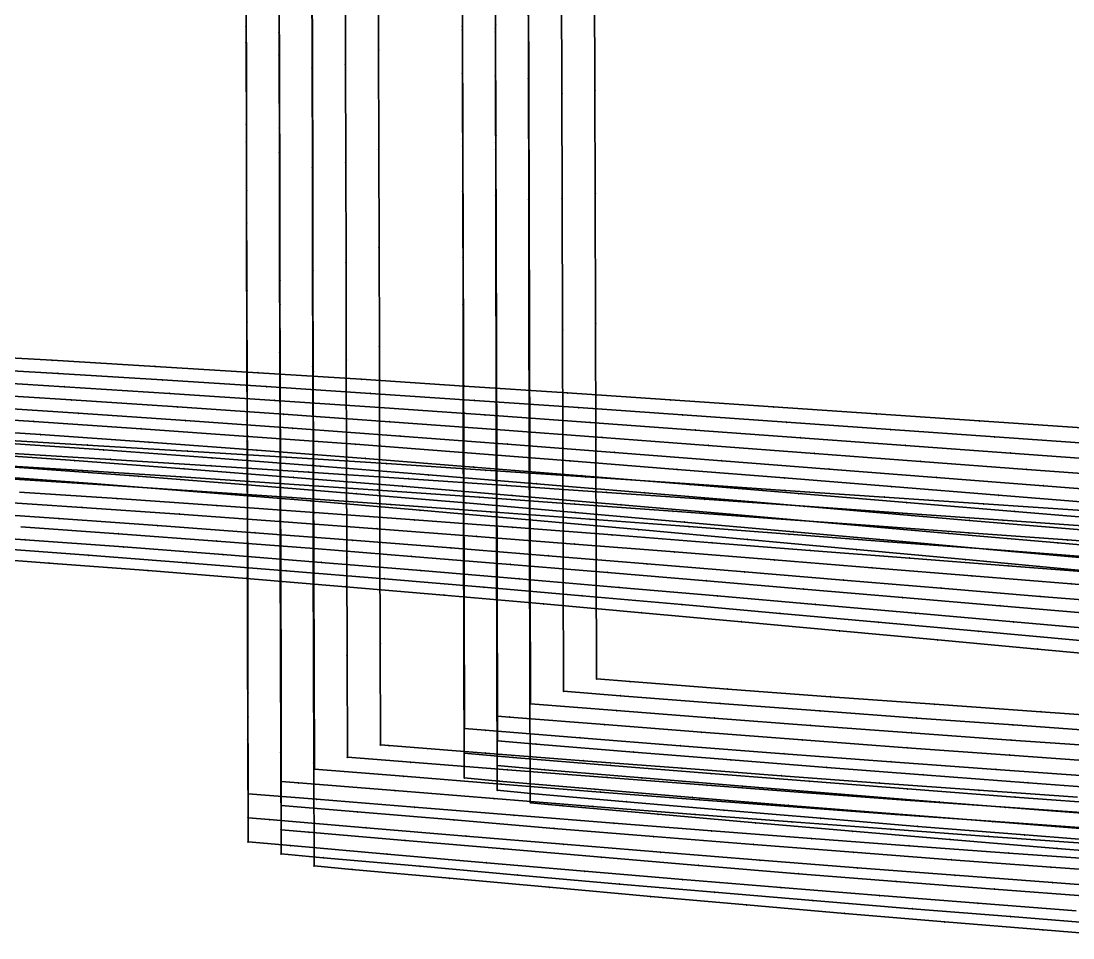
# Model space of a CAD drawing. Extents: x -2408 to 1029, y -526 to 2095.
# Drawn here: x -1262.1 to -1100.3, y -459.7 to -318.6 of the extents above; entities that cross this region are included whole.
import ezdxf

# ---------------------------------------------------------------- set-up
doc = ezdxf.new("R2010")
doc.units = 0

# ---------------------------------------------------------------- blocks, each defined once
blk = doc.blocks.new(' -30')
at = {"layer": '1'}
for points in [[(-342.760814, -307.877856), (-358.028087, -306.955621), (-373.159335, -306.029753), (-388.425717, -305.092813), (-403.8543, -304.140616), (-419.119852, -303.190243), (-434.551643, -302.220237), (-449.815997, -301.250772), (-464.742282, -300.291929), (-480.513872, -299.265657), (-495.775766, -298.258206), (-511.213094, -297.224178), (-526.473238, -296.190561), (-541.755748, -295.148551), (-557.015282, -294.106065), (-572.430787, -293.055858), (-587.691043, -292.023998), (-603.09054, -290.995455), (-618.352803, -289.993615), (-633.737054, -289.006423), (-649.002495, -288.05404), (-664.372192, -287.127176), (-679.641754, -286.243599)], [(-1092.674012, -265.141895), (-1107.830262, -264.076439), (-1123.086006, -262.979644), (-1138.243817, -261.859736), (-1153.495229, -260.704377), (-1168.670105, -259.537514), (-1183.755806, -258.370186), (-1198.587343, -257.218457), (-1199.90509, -257.115917), (-1199.94913, -241.488822), (-1199.992209, -226.199237), (-1200.035282, -210.909652), (-1200.077808, -195.811877), (-1200.120871, -180.522291), (-1200.163378, -165.429311), (-1200.206436, -150.139732), (-1200.249056, -135.00358)]]:
    blk.add_lwpolyline(points, dxfattribs=at)
at = {"layer": '14'}
for points in [[(-336.921449, -295.502206), (-352.774335, -294.549846), (-368.822548, -293.571679), (-384.674062, -292.600278), (-400.525082, -291.622457), (-416.375571, -290.636785), (-432.225418, -289.641835), (-448.074642, -288.636175), (-463.923113, -287.61838), (-479.770851, -286.587015), (-495.617764, -285.540654), (-511.314248, -284.488639), (-527.159674, -283.414513), (-543.004706, -282.333607), (-558.84971, -281.251301), (-574.694902, -280.172981), (-590.540647, -279.104026), (-606.387162, -278.049823), (-622.234812, -277.01575), (-638.083812, -276.007195), (-653.93453, -275.029536), (-669.787218, -274.088158), (-685.642128, -273.188447)], [(-923.7762, -262.582272), (-941.068247, -261.714579), (-956.86877, -260.880383), (-957.126389, -260.86647), (-972.553443, -260.016254), (-988.060526, -259.129009), (-1003.328049, -258.225478), (-1018.294121, -257.312485), (-1035.2909, -256.244481), (-1051.694918, -255.183723), (-1067.407822, -254.141055), (-1082.331331, -253.127316), (-1098.29403, -252.018087), (-1114.683603, -250.852429), (-1130.701401, -249.686387), (-1146.484998, -248.509666), (-1161.507253, -247.359455), (-1166.659622, -246.954956), (-1166.711778, -228.437009), (-1166.763477, -210.081106), (-1166.813782, -192.220337), (-1166.869929, -172.285415), (-1166.914701, -156.388963), (-1166.960843, -140.006391)]]:
    blk.add_lwpolyline(points, dxfattribs=at)
at = {"layer": '2'}
for p in [(-1166.659622, -246.954956), (-1199.90509, -257.115917)]:
    blk.add_point(p, dxfattribs=at)
at = {"layer": '3'}
for p in [(-1200.206436, -150.139732), (-1166.914701, -156.388963), (-1200.163378, -165.429311), (-1166.869929, -172.285415), (-1200.120871, -180.522291), (-1166.813782, -192.220337), (-1200.077808, -195.811877), (-1166.763477, -210.081106), (-1200.035282, -210.909652), (-1199.992209, -226.199237), (-1166.711778, -228.437009), (-1199.94913, -241.488822), (-1161.507253, -247.359455), (-1146.484998, -248.509666), (-1130.701401, -249.686387), (-1114.683603, -250.852429), (-1098.29403, -252.018087), (-1198.587343, -257.218457), (-1183.755806, -258.370186), (-1168.670105, -259.537514), (-1153.495229, -260.704377), (-1138.243817, -261.859736), (-1123.086006, -262.979644), (-1107.830262, -264.076439), (-669.787218, -274.088158), (-653.93453, -275.029536), (-638.083812, -276.007195), (-622.234812, -277.01575), (-606.387162, -278.049823), (-590.540647, -279.104026), (-574.694902, -280.172981), (-558.84971, -281.251301), (-543.004706, -282.333607), (-527.159674, -283.414513), (-664.372192, -287.127176), (-649.002495, -288.05404), (-633.737054, -289.006423), (-618.352803, -289.993615), (-603.09054, -290.995455), (-587.691043, -292.023998), (-572.430787, -293.055858), (-557.015282, -294.106065), (-541.755748, -295.148551), (-526.473238, -296.190561)]:
    blk.add_point(p, dxfattribs=at)
blk = doc.blocks.new(' -31')
at = {"layer": '1'}
for points in [[(-340.083135, -311.390266), (-355.240609, -310.441104), (-370.646631, -309.464332), (-386.065395, -308.481187), (-401.470856, -307.495575), (-416.563246, -306.523903), (-431.967762, -305.523372), (-447.064334, -304.533157), (-462.467434, -303.511658), (-477.568247, -302.497232), (-492.969505, -301.447749), (-508.369706, -300.383404), (-523.52564, -299.32246), (-538.924263, -298.235568), (-554.014175, -297.167376), (-569.412716, -296.079403), (-584.484875, -295.02135), (-599.884799, -293.952446), (-614.939891, -292.924438), (-630.342483, -291.895187), (-645.381208, -290.917098), (-660.787724, -289.947899), (-675.810988, -289.04012)], [(-1088.35595, -267.778581), (-1103.754987, -266.697238), (-1119.152194, -265.590335), (-1134.266684, -264.474447), (-1149.659406, -263.307106), (-1165.050526, -262.118533), (-1180.371274, -260.925967), (-1195.237899, -259.766103), (-1204.985657, -259.004574), (-1205.029124, -243.314311), (-1205.070777, -228.280023), (-1205.112436, -213.245737), (-1205.155079, -197.858185), (-1205.196747, -182.823897), (-1205.239387, -167.439265), (-1205.281057, -152.404973), (-1205.323792, -136.988222)]]:
    blk.add_lwpolyline(points, dxfattribs=at)
at = {"layer": '14'}
for points in [[(-348.280214, -298.154016), (-363.594789, -297.184995), (-379.609548, -296.167345), (-395.623802, -295.14478), (-411.637522, -294.115509), (-427.65062, -293.07774), (-443.663031, -292.029683), (-459.674685, -290.969549), (-475.685517, -289.895545), (-491.69542, -288.805885), (-508.783074, -287.623881), (-524.791244, -286.501704), (-540.798969, -285.371156), (-556.806537, -284.238117), (-572.814349, -283.10846), (-588.82269, -281.988066), (-604.831886, -280.882811), (-620.84226, -279.798574), (-636.854138, -278.741232), (-652.867844, -277.716665), (-668.883703, -276.730748), (-684.902039, -275.789361)], [(-926.140451, -264.84446), (-943.708059, -263.954536), (-959.67301, -263.103139), (-962.218704, -262.963848), (-975.521006, -262.220892), (-991.189569, -261.314786), (-1006.616222, -260.391812), (-1021.738486, -259.458959), (-1038.913005, -258.367476), (-1055.489037, -257.283158), (-1071.367298, -256.21711), (-1086.448576, -255.180433), (-1102.581106, -254.045866), (-1117.395059, -252.980726), (-1132.300135, -251.886067), (-1147.688965, -250.730374), (-1163.001536, -249.551087), (-1171.739578, -248.85994), (-1171.791734, -230.043028), (-1171.843433, -211.39078), (-1171.893738, -193.241654), (-1171.949885, -172.984887), (-1171.994657, -156.831797), (-1172.040799, -140.184737)]]:
    blk.add_lwpolyline(points, dxfattribs=at)
at = {"layer": '2'}
for p in [(-1171.739578, -248.85994), (-1204.985657, -259.004574)]:
    blk.add_point(p, dxfattribs=at)
at = {"layer": '3'}
for p in [(-1205.281057, -152.404973), (-1171.994657, -156.831797), (-1205.239387, -167.439265), (-1171.949885, -172.984887), (-1205.196747, -182.823897), (-1171.893738, -193.241654), (-1205.155079, -197.858185), (-1171.843433, -211.39078), (-1205.112436, -213.245737), (-1205.070777, -228.280023), (-1171.791734, -230.043028), (-1205.029124, -243.314311), (-1163.001536, -249.551087), (-1147.688965, -250.730374), (-1132.300135, -251.886067), (-1117.395059, -252.980726), (-1102.581106, -254.045866), (-1195.237899, -259.766103), (-1180.371274, -260.925967), (-1165.050526, -262.118533), (-1149.659406, -263.307106), (-1134.266684, -264.474447), (-1119.152194, -265.590335), (-1103.754987, -266.697238), (-668.883703, -276.730748), (-652.867844, -277.716665), (-636.854138, -278.741232), (-620.84226, -279.798574), (-604.831886, -280.882811), (-588.82269, -281.988066), (-572.814349, -283.10846), (-556.806537, -284.238117), (-540.798969, -285.371156), (-524.791244, -286.501704), (-660.787724, -289.947899), (-645.381208, -290.917098), (-630.342483, -291.895187), (-614.939891, -292.924438), (-599.884799, -293.952446), (-584.484875, -295.02135), (-569.412716, -296.079403), (-554.014175, -297.167376), (-538.924263, -298.235568), (-523.52564, -299.32246)]:
    blk.add_point(p, dxfattribs=at)
blk = doc.blocks.new(' -32')
at = {"layer": '1'}
for points in [[(-346.409663, -314.335485), (-361.511141, -313.346831), (-376.612028, -312.349246), (-392.062592, -311.327131), (-407.163202, -310.32531), (-422.41166, -309.306678), (-437.511194, -308.289093), (-452.764681, -307.251046), (-467.862725, -306.211758), (-483.121304, -305.147157), (-498.217353, -304.078559), (-513.649987, -302.970201), (-528.743964, -301.873124), (-543.994009, -300.757449), (-559.087372, -299.651705), (-574.317811, -298.539581), (-589.412083, -297.446193), (-604.120497, -296.394241), (-619.720314, -295.298582), (-634.81867, -294.263062), (-650.014154, -293.25094), (-665.116791, -292.280443), (-680.295763, -291.346208)], [(-1090.204697, -269.990208), (-1105.300425, -268.918473), (-1120.665725, -267.805159), (-1135.758409, -266.689714), (-1150.849014, -265.547593), (-1166.07589, -264.361749), (-1181.341562, -263.143461), (-1196.363717, -261.938956), (-1210.066223, -260.838642), (-1210.108495, -245.352705), (-1210.150147, -230.091894), (-1210.19139, -214.978302), (-1210.233302, -199.616523), (-1210.275493, -184.150531), (-1210.31786, -168.619842), (-1210.360055, -153.153848), (-1210.402522, -137.589816)]]:
    blk.add_lwpolyline(points, dxfattribs=at)
at = {"layer": '14'}
for points in [[(-343.572197, -301.792879), (-358.258268, -300.830447), (-377.132435, -299.587055), (-393.309773, -298.517615), (-409.486565, -297.442485), (-425.662674, -296.359494), (-441.838075, -295.266465), (-458.012707, -294.161219), (-474.186413, -293.041589), (-490.35915, -291.905397), (-506.197571, -290.774652), (-522.368393, -289.603916), (-538.538669, -288.423019), (-554.708762, -287.238375), (-570.879034, -286.056398), (-587.049845, -284.883501), (-603.221597, -283.726093), (-619.394575, -282.590595), (-635.569178, -281.483415), (-651.745769, -280.410968), (-667.92471, -279.379666), (-684.106362, -278.395923)], [(-928.146678, -267.124496), (-943.652668, -266.335676), (-959.795608, -265.473073), (-967.311859, -265.057926), (-975.830996, -264.577513), (-991.695618, -263.656159), (-1007.326559, -262.716159), (-1022.660679, -261.76467), (-1037.634846, -260.808854), (-1054.565747, -259.697803), (-1070.820894, -258.601952), (-1086.300012, -257.532671), (-1102.911831, -256.357739), (-1118.229864, -255.249305), (-1133.73006, -254.10292), (-1148.551279, -252.982414), (-1163.57446, -251.819757), (-1176.819611, -250.764942), (-1176.871766, -231.649067), (-1176.923466, -212.700469), (-1176.973771, -194.262985), (-1177.029917, -173.684384), (-1177.07469, -157.274654), (-1177.120831, -140.363089)]]:
    blk.add_lwpolyline(points, dxfattribs=at)
at = {"layer": '2'}
for p in [(-1176.819611, -250.764942), (-1210.066223, -260.838642)]:
    blk.add_point(p, dxfattribs=at)
at = {"layer": '3'}
for p in [(-1210.360055, -153.153848), (-1177.07469, -157.274654), (-1210.31786, -168.619842), (-1177.029917, -173.684384), (-1210.275493, -184.150531), (-1176.973771, -194.262985), (-1210.233302, -199.616523), (-1176.923466, -212.700469), (-1210.19139, -214.978302), (-1210.150147, -230.091894), (-1176.871766, -231.649067), (-1210.108495, -245.352705), (-1163.57446, -251.819757), (-1148.551279, -252.982414), (-1133.73006, -254.10292), (-1118.229864, -255.249305), (-1102.911831, -256.357739), (-1196.363717, -261.938956), (-1181.341562, -263.143461), (-1166.07589, -264.361749), (-1150.849014, -265.547593), (-1135.758409, -266.689714), (-1120.665725, -267.805159), (-1105.300425, -268.918473), (-667.92471, -279.379666), (-651.745769, -280.410968), (-635.569178, -281.483415), (-619.394575, -282.590595), (-603.221597, -283.726093), (-587.049845, -284.883501), (-570.879034, -286.056398), (-554.708762, -287.238375), (-538.538669, -288.423019), (-522.368393, -289.603916), (-665.116791, -292.280443), (-650.014154, -293.25094), (-634.81867, -294.263062), (-619.720314, -295.298582), (-604.120497, -296.394241), (-589.412083, -297.446193), (-574.317811, -298.539581), (-559.087372, -299.651705), (-543.994009, -300.757449), (-528.743964, -301.873124), (-513.649987, -302.970201)]:
    blk.add_point(p, dxfattribs=at)
blk = doc.blocks.new(' -33')
at = {"layer": '1'}
for points in [[(-342.352205, -317.947963), (-357.588725, -316.915788), (-372.742656, -315.878392), (-387.978463, -314.83589), (-403.214181, -313.792053), (-418.633127, -312.729474), (-433.867876, -311.671278), (-449.292752, -310.590136), (-464.525998, -309.510678), (-479.956925, -308.402736), (-495.187978, -307.29314), (-510.588491, -306.154018), (-525.817241, -305.012652), (-541.24244, -303.847535), (-556.470265, -302.694468), (-571.874492, -301.530836), (-587.10319, -300.388818), (-602.332926, -299.260738), (-617.718313, -298.141163), (-632.95132, -297.058181), (-648.318027, -295.997145), (-663.555715, -294.982048), (-678.904663, -294.002708)], [(-1091.114763, -272.273251), (-1106.347368, -271.184569), (-1121.353144, -270.089982), (-1136.5825, -268.956376), (-1151.479198, -267.81914), (-1167.211265, -266.58397), (-1182.43422, -265.367839), (-1197.65733, -264.145135), (-1212.508464, -262.949774), (-1215.146713, -262.73716), (-1215.188953, -247.012202), (-1215.230561, -231.522991), (-1215.271747, -216.191039), (-1215.313255, -200.739878), (-1215.353827, -185.637631), (-1215.39431, -170.568917), (-1215.434881, -155.466683), (-1215.476409, -140.004553)]]:
    blk.add_lwpolyline(points, dxfattribs=at)
at = {"layer": '14'}
for points in [[(-338.964327, -305.446271), (-355.305994, -304.339087), (-371.877439, -303.2079), (-388.217821, -302.090904), (-404.557672, -300.969821), (-420.896859, -299.842089), (-437.235306, -298.705142), (-453.572917, -297.556414), (-469.909596, -296.393339), (-486.245286, -295.21335), (-503.557809, -293.941453), (-519.891237, -292.722242), (-536.224043, -291.490936), (-552.556552, -290.254478), (-568.889201, -289.019803), (-585.22239, -287.793847), (-601.556519, -286.583548), (-617.892025, -285.395838), (-634.229233, -284.237662), (-650.568579, -283.115953), (-666.910465, -282.037648), (-683.255288, -281.009685)], [(-1088.191235, -259.74801), (-1103.078553, -258.687859), (-1118.89777, -257.536305), (-1134.990589, -256.338122), (-1150.503711, -255.156657), (-1165.42751, -253.993371), (-1180.030257, -252.823399), (-1181.899643, -252.669945), (-1181.951799, -233.255106), (-1182.003498, -214.010157), (-1182.053803, -195.284325), (-1182.095472, -179.77322), (-1182.139605, -163.344691), (-1182.185381, -146.304561), (-1182.231979, -128.958626)]]:
    blk.add_lwpolyline(points, dxfattribs=at)
at = {"layer": '2'}
for p in [(-1181.899643, -252.669945), (-1215.146713, -262.73716)]:
    blk.add_point(p, dxfattribs=at)
at = {"layer": '3'}
for p in [(-1182.185381, -146.304561), (-1215.434881, -155.466683), (-1182.139605, -163.344691), (-1215.39431, -170.568917), (-1182.095472, -179.77322), (-1215.353827, -185.637631), (-1182.053803, -195.284325), (-1215.313255, -200.739878), (-1182.003498, -214.010157), (-1215.271747, -216.191039), (-1215.230561, -231.522991), (-1181.951799, -233.255106), (-1215.188953, -247.012202), (-1180.030257, -252.823399), (-1165.42751, -253.993371), (-1150.503711, -255.156657), (-1134.990589, -256.338122), (-1118.89777, -257.536305), (-1103.078553, -258.687859), (-1212.508464, -262.949774), (-1197.65733, -264.145135), (-1182.43422, -265.367839), (-1167.211265, -266.58397), (-1151.479198, -267.81914), (-1136.5825, -268.956376), (-1121.353144, -270.089982), (-1106.347368, -271.184569), (-666.910465, -282.037648), (-650.568579, -283.115953), (-634.229233, -284.237662), (-617.892025, -285.395838), (-601.556519, -286.583548), (-585.22239, -287.793847), (-568.889201, -289.019803), (-552.556552, -290.254478), (-536.224043, -291.490936), (-519.891237, -292.722242), (-663.555715, -294.982048), (-648.318027, -295.997145), (-632.95132, -297.058181), (-617.718313, -298.141163), (-602.332926, -299.260738), (-587.10319, -300.388818), (-571.874492, -301.530836), (-556.470265, -302.694468), (-541.24244, -303.847535), (-525.817241, -305.012652)]:
    blk.add_point(p, dxfattribs=at)
blk = doc.blocks.new(' -34')
at = {"layer": '1'}
for points in [[(-339.819129, -321.472774), (-355.190724, -320.395933), (-370.15938, -319.335385), (-385.530221, -318.247969), (-400.901061, -317.160511), (-415.978248, -316.088815), (-431.348212, -314.988678), (-446.432344, -313.899969), (-461.800815, -312.779261), (-476.892099, -311.664859), (-492.258289, -310.513737), (-507.463499, -309.356625), (-522.827069, -308.170718), (-537.915343, -306.995565), (-553.277709, -305.794596), (-568.34347, -304.61822), (-583.706522, -303.425983), (-599.070645, -302.247155), (-614.115947, -301.111752), (-629.483418, -299.977411), (-644.508405, -298.898956), (-659.880782, -297.832882), (-674.88639, -296.834445)], [(-1087.762539, -274.86247), (-1103.215046, -273.757712), (-1118.583358, -272.635105), (-1133.552365, -271.52012), (-1148.917017, -270.348688), (-1163.959961, -269.168372), (-1179.319848, -267.935927), (-1194.641278, -266.696327), (-1209.711973, -265.476573), (-1220.227127, -264.625568), (-1220.268161, -249.113253), (-1220.309439, -233.509246), (-1220.350469, -217.999488), (-1220.391589, -202.456272), (-1220.432085, -187.149826), (-1220.472663, -171.813091), (-1220.513163, -156.506643), (-1220.553238, -141.361317)]]:
    blk.add_lwpolyline(points, dxfattribs=at)
at = {"layer": '14'}
for points in [[(-336.893554, -308.944686), (-353.398217, -307.7883), (-369.264324, -306.666958), (-385.767575, -305.500612), (-402.270282, -304.331553), (-418.772371, -303.156799), (-435.273654, -301.973375), (-451.774057, -300.778302), (-468.273469, -299.568599), (-484.771777, -298.341289), (-500.863847, -297.124308), (-517.359792, -295.856225), (-533.854946, -294.573899), (-550.349751, -293.28483), (-566.844649, -291.996522), (-583.340118, -290.716473), (-599.836525, -289.452191), (-616.334348, -288.211174), (-632.83403, -287.000926), (-649.336013, -285.828948), (-665.840737, -284.702741), (-682.348682, -283.629805)], [(-1090.019987, -261.970725), (-1105.192034, -260.881824), (-1121.343324, -259.696348), (-1137.816527, -258.459132), (-1153.758547, -257.233878), (-1169.201921, -256.018549), (-1183.754771, -254.842023), (-1186.979599, -254.574947), (-1187.031755, -234.861143), (-1187.083454, -215.319846), (-1187.133759, -196.305657), (-1187.175428, -180.555702), (-1187.219561, -163.874196), (-1187.265338, -146.571682), (-1187.311935, -128.958625)]]:
    blk.add_lwpolyline(points, dxfattribs=at)
at = {"layer": '2'}
for p in [(-1186.979599, -254.574947), (-1220.227127, -264.625568)]:
    blk.add_point(p, dxfattribs=at)
at = {"layer": '3'}
for p in [(-1187.265338, -146.571682), (-1220.513163, -156.506643), (-1187.219561, -163.874196), (-1220.472663, -171.813091), (-1187.175428, -180.555702), (-1220.432085, -187.149826), (-1187.133759, -196.305657), (-1220.391589, -202.456272), (-1187.083454, -215.319846), (-1220.350469, -217.999488), (-1220.309439, -233.509246), (-1187.031755, -234.861143), (-1220.268161, -249.113253), (-1183.754771, -254.842023), (-1169.201921, -256.018549), (-1153.758547, -257.233878), (-1137.816527, -258.459132), (-1121.343324, -259.696348), (-1105.192034, -260.881824), (-1209.711973, -265.476573), (-1194.641278, -266.696327), (-1179.319848, -267.935927), (-1163.959961, -269.168372), (-1148.917017, -270.348688), (-1133.552365, -271.52012), (-1118.583358, -272.635105), (-1103.215046, -273.757712), (-665.840737, -284.702741), (-649.336013, -285.828948), (-632.83403, -287.000926), (-616.334348, -288.211174), (-599.836525, -289.452191), (-583.340118, -290.716473), (-566.844649, -291.996522), (-550.349751, -293.28483), (-533.854946, -294.573899), (-517.359792, -295.856225), (-659.880782, -297.832882), (-644.508405, -298.898956), (-629.483418, -299.977411), (-614.115947, -301.111752), (-599.070645, -302.247155), (-583.706522, -303.425983), (-568.34347, -304.61822), (-553.277709, -305.794596), (-537.915343, -306.995565), (-522.827069, -308.170718)]:
    blk.add_point(p, dxfattribs=at)
blk = doc.blocks.new(' -35')
at = {"layer": '1'}
for points in [[(-349.682815, -324.113959), (-364.688368, -323.015634), (-380.058656, -321.892006), (-395.429036, -320.769594), (-410.489672, -319.666531), (-425.859359, -318.534784), (-440.927501, -317.417342), (-456.295825, -316.267188), (-471.371645, -315.126101), (-486.737789, -313.947217), (-501.821522, -312.771718), (-517.184815, -311.556191), (-532.431516, -310.3369), (-547.793194, -309.10119), (-562.848737, -307.889119), (-578.210751, -306.657574), (-593.573671, -305.437374), (-608.60819, -304.260266), (-623.974281, -303.080739), (-638.987994, -301.957219), (-654.358941, -300.84264), (-669.352844, -299.795943), (-684.730024, -298.770446)], [(-1081.676777, -277.028353), (-1096.708758, -275.928293), (-1112.077199, -274.779524), (-1127.134122, -273.632078), (-1142.498963, -272.436082), (-1157.861348, -271.209201), (-1173.195835, -269.949721), (-1188.572742, -268.666114), (-1203.453717, -267.418917), (-1215.147781, -266.43671), (-1215.188822, -250.688551), (-1215.228622, -235.417112), (-1215.267947, -220.327925), (-1215.308445, -204.789158), (-1215.348857, -189.283943), (-1215.387993, -174.268639), (-1215.428407, -158.763424), (-1215.468589, -143.34736)]]:
    blk.add_lwpolyline(points, dxfattribs=at)
at = {"layer": '14'}
for points in [[(-347.864946, -311.511442), (-363.762553, -310.349417), (-380.258736, -309.144425), (-396.754401, -307.938803), (-413.249481, -306.729329), (-429.743777, -305.51279), (-446.237205, -304.285964), (-462.72968, -303.045631), (-479.221003, -301.788578), (-495.711088, -300.511585), (-511.856321, -299.239829), (-528.344142, -297.923994), (-544.831437, -296.598554), (-561.318709, -295.271153), (-577.806346, -293.949448), (-594.294851, -292.641083), (-610.784727, -291.353704), (-627.276361, -290.094966), (-643.770257, -288.872514), (-660.266918, -287.693996), (-676.766731, -286.567064), (-693.2702, -285.499365)], [(-1085.027638, -264.051647), (-1100.242849, -262.931704), (-1116.438108, -261.712825), (-1131.211438, -260.576743), (-1145.938465, -259.420575), (-1160.904871, -258.219773), (-1175.931962, -256.983346), (-1181.899643, -256.47995), (-1181.951799, -236.467182), (-1182.003498, -216.629542), (-1182.053803, -197.326996), (-1182.095472, -181.338184), (-1182.139605, -164.403702), (-1182.185381, -146.838784), (-1182.231979, -128.958643)]]:
    blk.add_lwpolyline(points, dxfattribs=at)
at = {"layer": '2'}
for p in [(-1181.899643, -256.47995), (-1215.147781, -266.43671)]:
    blk.add_point(p, dxfattribs=at)
at = {"layer": '3'}
for p in [(-1182.185381, -146.838784), (-1215.428407, -158.763424), (-1182.139605, -164.403702), (-1215.387993, -174.268639), (-1182.095472, -181.338184), (-1215.348857, -189.283943), (-1182.053803, -197.326996), (-1215.308445, -204.789158), (-1182.003498, -216.629542), (-1215.267947, -220.327925), (-1215.228622, -235.417112), (-1181.951799, -236.467182), (-1215.188822, -250.688551), (-1175.931962, -256.983346), (-1160.904871, -258.219773), (-1145.938465, -259.420575), (-1131.211438, -260.576743), (-1116.438108, -261.712825), (-1100.242849, -262.931704), (-1203.453717, -267.418917), (-1188.572742, -268.666114), (-1173.195835, -269.949721), (-1157.861348, -271.209201), (-1142.498963, -272.436082), (-1127.134122, -273.632078), (-1112.077199, -274.779524), (-1096.708758, -275.928293), (-676.766731, -286.567064), (-660.266918, -287.693996), (-643.770257, -288.872514), (-627.276361, -290.094966), (-610.784727, -291.353704), (-594.294851, -292.641083), (-577.806346, -293.949448), (-561.318709, -295.271153), (-544.831437, -296.598554), (-528.344142, -297.923994), (-669.352844, -299.795943), (-654.358941, -300.84264), (-638.987994, -301.957219), (-623.974281, -303.080739), (-608.60819, -304.260266), (-593.573671, -305.437374), (-578.210751, -306.657574), (-562.848737, -307.889119), (-547.793194, -309.10119), (-532.431516, -310.3369), (-517.184815, -311.556191)]:
    blk.add_point(p, dxfattribs=at)
blk = doc.blocks.new(' -36')
at = {"layer": '1'}
for points in [[(-340.762445, -328.112092), (-355.750952, -326.984822), (-371.109986, -325.825073), (-386.098316, -324.695337), (-401.323935, -323.547214), (-416.311969, -322.413832), (-431.546185, -321.255755), (-446.533149, -320.107825), (-461.776212, -318.928919), (-476.761207, -317.756053), (-491.744892, -316.566135), (-506.995499, -315.335066), (-521.97626, -314.109339), (-537.243101, -312.84839), (-552.222473, -311.605443), (-567.447619, -310.342887), (-582.427615, -309.107693), (-597.629275, -307.867498), (-612.611917, -306.664332), (-627.790771, -305.471098), (-642.777801, -304.324451), (-657.767659, -303.214828), (-672.927873, -302.136555), (-687.924346, -301.120033)], [(-1081.055759, -279.439485), (-1096.480537, -278.306728), (-1111.469297, -277.18193), (-1126.486824, -276.032787), (-1141.472028, -274.861583), (-1156.759758, -273.634522), (-1171.739958, -272.402072), (-1186.718668, -271.151404), (-1202.085451, -269.860498), (-1216.976707, -268.605881), (-1220.228195, -268.33147), (-1220.268035, -252.811567), (-1220.307501, -237.437452), (-1220.346662, -222.182957), (-1220.385259, -207.148742), (-1220.424042, -192.043296), (-1220.463264, -176.768137), (-1220.502054, -161.662704), (-1220.54077, -146.587111), (-1220.579563, -131.481677)]]:
    blk.add_lwpolyline(points, dxfattribs=at)
at = {"layer": '14'}
for points in [[(-343.072354, -315.204281), (-358.265572, -314.058516), (-374.924507, -312.801369), (-391.582949, -311.545906), (-408.240853, -310.288464), (-424.89798, -309.025397), (-441.554228, -307.753049), (-458.209454, -306.467765), (-474.863555, -305.165888), (-491.516312, -303.84377), (-509.21767, -302.412573), (-525.867796, -301.045736), (-542.517232, -299.667298), (-559.166528, -298.285501), (-575.816194, -296.908591), (-592.466782, -295.544809), (-609.118724, -294.202407), (-625.772571, -292.889628), (-642.428835, -291.614717), (-659.088025, -290.385919), (-675.750692, -289.211476), (-692.417271, -288.09964)], [(-1086.764907, -266.289203), (-1102.266905, -265.140159), (-1118.797443, -263.886744), (-1133.912766, -262.715158), (-1149.030825, -261.518407), (-1164.481464, -260.267909), (-1179.488446, -259.022616), (-1186.979599, -258.384953), (-1187.031755, -238.073222), (-1187.083454, -217.939231), (-1187.133759, -198.348328), (-1187.175428, -182.120666), (-1187.219561, -164.933208), (-1187.265338, -147.105886), (-1187.311935, -128.958642)]]:
    blk.add_lwpolyline(points, dxfattribs=at)
at = {"layer": '2'}
for p in [(-1186.979599, -258.384953), (-1220.228195, -268.33147)]:
    blk.add_point(p, dxfattribs=at)
at = {"layer": '3'}
for p in [(-1220.54077, -146.587111), (-1187.265338, -147.105886), (-1220.502054, -161.662704), (-1187.219561, -164.933208), (-1220.463264, -176.768137), (-1187.175428, -182.120666), (-1220.424042, -192.043296), (-1187.133759, -198.348328), (-1220.385259, -207.148742), (-1187.083454, -217.939231), (-1220.346662, -222.182957), (-1220.307501, -237.437452), (-1187.031755, -238.073222), (-1220.268035, -252.811567), (-1179.488446, -259.022616), (-1164.481464, -260.267909), (-1149.030825, -261.518407), (-1133.912766, -262.715158), (-1118.797443, -263.886744), (-1102.266905, -265.140159), (-1216.976707, -268.605881), (-1202.085451, -269.860498), (-1186.718668, -271.151404), (-1171.739958, -272.402072), (-1156.759758, -273.634522), (-1141.472028, -274.861583), (-1126.486824, -276.032787), (-1111.469297, -277.18193), (-1096.480537, -278.306728), (-675.750692, -289.211476), (-659.088025, -290.385919), (-642.428835, -291.614717), (-625.772571, -292.889628), (-609.118724, -294.202407), (-592.466782, -295.544809), (-575.816194, -296.908591), (-559.166528, -298.285501), (-542.517232, -299.667298), (-672.927873, -302.136555), (-525.867796, -301.045736), (-657.767659, -303.214828), (-642.777801, -304.324451), (-627.790771, -305.471098), (-612.611917, -306.664332), (-597.629275, -307.867498), (-582.427615, -309.107693), (-567.447619, -310.342887), (-552.222473, -311.605443), (-537.243101, -312.84839), (-521.97626, -314.109339)]:
    blk.add_point(p, dxfattribs=at)
blk = doc.blocks.new(' -37')
at = {"layer": '1'}
for points in [[(-350.905916, -330.678179), (-366.176563, -329.487888), (-381.164088, -328.321985), (-396.497297, -327.130311), (-411.484805, -325.964191), (-426.703417, -324.775503), (-441.690021, -323.597393), (-456.40136, -322.431127), (-471.902847, -321.188842), (-486.886278, -319.971408), (-502.122527, -318.713448), (-517.102886, -317.458679), (-532.226095, -316.177901), (-547.204588, -314.901198), (-562.419911, -313.602854), (-577.398712, -312.329684), (-592.590059, -311.049699), (-607.571222, -309.804694), (-622.739327, -308.568078), (-637.724826, -307.376246), (-652.713141, -306.219829), (-667.862159, -305.093364), (-682.857145, -304.027392)], [(-1090.446815, -280.458628), (-1105.435581, -279.30751), (-1120.546661, -278.124239), (-1135.531666, -276.92634), (-1150.88989, -275.666207), (-1165.869786, -274.406066), (-1180.848085, -273.126835), (-1196.082813, -271.817484), (-1210.878443, -270.542232), (-1215.148697, -270.17355), (-1215.188545, -254.427064), (-1215.227997, -238.837233), (-1215.26712, -223.378127), (-1215.305234, -208.317741), (-1215.343953, -193.018623), (-1215.38328, -177.479657), (-1215.422, -162.180537), (-1215.459262, -147.457187), (-1215.499531, -131.546097)]]:
    blk.add_lwpolyline(points, dxfattribs=at)
at = {"layer": '14'}
for points in [[(-356.91931, -317.470753), (-372.143739, -316.284671), (-388.794947, -314.990613), (-405.445605, -313.696131), (-422.095541, -312.397339), (-438.7446, -311.090346), (-455.392629, -309.771261), (-472.039473, -308.436196), (-488.684979, -307.081259), (-503.666149, -305.841563), (-520.308955, -304.442927), (-536.950896, -303.029512), (-553.592508, -301.609709), (-570.234326, -300.191908), (-586.876888, -298.7845), (-603.520729, -297.395875), (-620.166385, -296.034424), (-636.814393, -294.708537), (-653.465288, -293.426604), (-670.119607, -292.197015), (-686.777886, -291.028163)], [(-1081.741827, -268.380416), (-1097.289314, -267.199193), (-1113.866962, -265.911034), (-1129.02137, -264.707533), (-1144.169878, -263.479139), (-1159.632128, -262.197494), (-1174.595774, -260.926197), (-1181.899643, -260.289955), (-1181.951799, -239.679258), (-1182.003498, -219.24892), (-1182.053803, -199.369669), (-1182.095472, -182.903158), (-1182.139605, -165.462715), (-1182.185381, -147.373008), (-1182.231979, -128.958642)]]:
    blk.add_lwpolyline(points, dxfattribs=at)
at = {"layer": '2'}
for p in [(-1181.899643, -260.289955), (-1215.148697, -270.17355)]:
    blk.add_point(p, dxfattribs=at)
at = {"layer": '3'}
for p in [(-1215.459262, -147.457187), (-1182.185381, -147.373008), (-1215.422, -162.180537), (-1182.139605, -165.462715), (-1215.38328, -177.479657), (-1182.095472, -182.903158), (-1215.343953, -193.018623), (-1182.053803, -199.369669), (-1215.305234, -208.317741), (-1182.003498, -219.24892), (-1215.26712, -223.378127), (-1215.227997, -238.837233), (-1181.951799, -239.679258), (-1215.188545, -254.427064), (-1174.595774, -260.926197), (-1159.632128, -262.197494), (-1144.169878, -263.479139), (-1129.02137, -264.707533), (-1113.866962, -265.911034), (-1097.289314, -267.199193), (-1210.878443, -270.542232), (-1196.082813, -271.817484), (-1180.848085, -273.126835), (-1165.869786, -274.406066), (-1150.88989, -275.666207), (-1135.531666, -276.92634), (-1120.546661, -278.124239), (-1105.435581, -279.30751), (-670.119607, -292.197015), (-653.465288, -293.426604), (-636.814393, -294.708537), (-620.166385, -296.034424), (-603.520729, -297.395875), (-586.876888, -298.7845), (-570.234326, -300.191908), (-553.592508, -301.609709), (-536.950896, -303.029512), (-667.862159, -305.093364), (-652.713141, -306.219829), (-637.724826, -307.376246), (-622.739327, -308.568078), (-607.571222, -309.804694), (-592.590059, -311.049699), (-577.398712, -312.329684), (-562.419911, -313.602854), (-547.204588, -314.901198), (-532.226095, -316.177901)]:
    blk.add_point(p, dxfattribs=at)
blk = doc.blocks.new(' -38')
at = {"layer": '1'}
for points in [[(-347.30672, -334.294263), (-362.753914, -333.053838), (-377.871486, -331.841428), (-393.234888, -330.611362), (-408.352656, -329.401497), (-423.47021, -328.188497), (-438.85538, -326.946902), (-453.971525, -325.717039), (-469.36682, -324.451346), (-484.480579, -323.19214), (-499.886211, -321.887599), (-514.996526, -320.588153), (-530.160561, -319.268771), (-545.268729, -317.944592), (-560.649482, -316.593849), (-575.757856, -315.271431), (-590.867173, -313.959848), (-606.223716, -312.644678), (-621.336548, -311.374729), (-636.669241, -310.117893), (-651.78772, -308.916319), (-667.097456, -307.744262), (-682.223182, -306.637551), (-696.187057, -305.670109)], [(-1092.815026, -282.652774), (-1107.935913, -281.482839), (-1123.055006, -280.289703), (-1138.253099, -279.067633), (-1153.3682, -277.824751), (-1168.455476, -276.550486), (-1183.564962, -275.241259), (-1198.849732, -273.90755), (-1213.709008, -272.612337), (-1220.229187, -272.044411), (-1220.268577, -256.250894), (-1220.306537, -241.029271), (-1220.344022, -225.997294), (-1220.382763, -210.459785), (-1220.420945, -195.146601), (-1220.459666, -179.618943), (-1220.497857, -164.305753), (-1220.536109, -148.971229), (-1220.574312, -133.658032)]]:
    blk.add_lwpolyline(points, dxfattribs=at)
at = {"layer": '14'}
for points in [[(-354.957992, -320.939086), (-372.280916, -319.547715), (-389.094561, -318.202078), (-405.907649, -316.856893), (-422.719985, -315.507814), (-439.531393, -314.150492), (-456.341658, -312.780583), (-473.150681, -311.393731), (-489.958248, -309.985592), (-506.522355, -308.572932), (-523.326884, -307.116879), (-540.130614, -305.646606), (-556.934097, -304.171134), (-573.737918, -302.699483), (-590.542667, -301.240673), (-607.348893, -299.803726), (-624.157259, -298.397655), (-640.968316, -297.031482), (-657.782651, -295.714229), (-674.600851, -294.454913), (-691.423468, -293.262557)], [(-1090.284024, -270.109234), (-1105.721642, -268.917815), (-1122.125596, -267.623514), (-1137.053481, -266.420167), (-1151.882383, -265.199993), (-1166.858029, -263.940824), (-1181.642511, -262.666304), (-1186.979599, -262.194958), (-1187.031755, -241.285298), (-1187.072019, -225.143079), (-1187.120559, -205.682971), (-1187.161224, -189.380141), (-1187.204627, -171.979478), (-1187.249947, -153.81033), (-1187.296362, -135.202069)]]:
    blk.add_lwpolyline(points, dxfattribs=at)
at = {"layer": '2'}
for p in [(-1186.979599, -262.194958), (-1220.229187, -272.044411)]:
    blk.add_point(p, dxfattribs=at)
at = {"layer": '3'}
for p in [(-1220.536109, -148.971229), (-1187.249947, -153.81033), (-1220.497857, -164.305753), (-1187.204627, -171.979478), (-1220.459666, -179.618943), (-1187.161224, -189.380141), (-1220.420945, -195.146601), (-1187.120559, -205.682971), (-1220.382763, -210.459785), (-1220.344022, -225.997294), (-1187.072019, -225.143079), (-1220.306537, -241.029271), (-1187.031755, -241.285298), (-1220.268577, -256.250894), (-1181.642511, -262.666304), (-1166.858029, -263.940824), (-1151.882383, -265.199993), (-1137.053481, -266.420167), (-1122.125596, -267.623514), (-1105.721642, -268.917815), (-1213.709008, -272.612337), (-1198.849732, -273.90755), (-1183.564962, -275.241259), (-1168.455476, -276.550486), (-1153.3682, -277.824751), (-1138.253099, -279.067633), (-1123.055006, -280.289703), (-1107.935913, -281.482839), (-674.600851, -294.454913), (-657.782651, -295.714229), (-640.968316, -297.031482), (-624.157259, -298.397655), (-607.348893, -299.803726), (-590.542667, -301.240673), (-573.737918, -302.699483), (-556.934097, -304.171134), (-540.130614, -305.646606), (-682.223182, -306.637551), (-523.326884, -307.116879), (-667.097456, -307.744262), (-651.78772, -308.916319), (-636.669241, -310.117893), (-621.336548, -311.374729), (-606.223716, -312.644678), (-590.867173, -313.959848), (-575.757856, -315.271431), (-560.649482, -316.593849), (-545.268729, -317.944592), (-530.160561, -319.268771)]:
    blk.add_point(p, dxfattribs=at)
blk = doc.blocks.new(' -39')
at = {"layer": '1'}
for points in [[(-357.145262, -336.818644), (-372.261771, -335.568273), (-387.650479, -334.297441), (-402.767506, -333.05311), (-417.884442, -331.808156), (-433.252995, -330.536635), (-448.368769, -329.277223), (-463.747899, -327.984156), (-478.861423, -326.697909), (-494.251373, -325.367842), (-509.361396, -324.041534), (-524.576187, -322.688298), (-539.683514, -321.331744), (-555.054786, -319.945953), (-570.16184, -318.585931), (-585.269618, -317.234377), (-600.616008, -315.876921), (-615.727055, -314.562388), (-631.049142, -313.258955), (-646.165642, -312.008673), (-661.46433, -310.785944), (-676.58816, -309.626711), (-691.865093, -308.513941)], [(-1087.804493, -284.73566), (-1102.92523, -283.537311), (-1118.044108, -282.31545), (-1133.337247, -281.056299), (-1148.451967, -279.783986), (-1163.097579, -278.518734), (-1178.727483, -277.133679), (-1193.794285, -275.788721), (-1208.647946, -274.463889), (-1215.149689, -273.884315), (-1215.188025, -258.286589), (-1215.225721, -242.952679), (-1215.263092, -227.75395), (-1215.301339, -212.20267), (-1215.339477, -196.697697), (-1215.376939, -181.465886), (-1215.415068, -165.960915), (-1215.452045, -150.924997), (-1215.49018, -135.420025)]]:
    blk.add_lwpolyline(points, dxfattribs=at)
at = {"layer": '14'}
for points in [[(-349.320393, -324.721841), (-366.674352, -323.2841), (-383.480726, -321.898169), (-400.286632, -320.515133), (-417.091804, -319.130417), (-433.89609, -317.739438), (-450.699301, -316.337614), (-467.501246, -314.920366), (-484.301774, -313.48311), (-500.92053, -312.0371), (-517.71781, -310.550055), (-534.513969, -309.04535), (-551.309658, -307.532143), (-568.105492, -306.019597), (-584.902087, -304.516876), (-601.700095, -303.033139), (-618.500055, -301.577554), (-635.302619, -300.159282), (-652.108404, -298.787484), (-668.918023, -297.471325), (-685.73213, -296.219963), (-696.187057, -295.487156)], [(-1085.25005, -272.196846), (-1100.734219, -270.972716), (-1117.185962, -269.643263), (-1132.152969, -268.407835), (-1147.011432, -267.156168), (-1161.996217, -265.866575), (-1176.724781, -264.567374), (-1181.899643, -264.099941), (-1181.951799, -242.891317), (-1181.992063, -226.518299), (-1182.040603, -206.779942), (-1182.081268, -190.244026), (-1182.124671, -172.594572), (-1182.169991, -154.165637), (-1182.216406, -135.291318)]]:
    blk.add_lwpolyline(points, dxfattribs=at)
at = {"layer": '2'}
for p in [(-1181.899643, -264.099941), (-1215.149689, -273.884315)]:
    blk.add_point(p, dxfattribs=at)
at = {"layer": '3'}
for p in [(-1215.452045, -150.924997), (-1182.169991, -154.165637), (-1215.415068, -165.960915), (-1182.124671, -172.594572), (-1215.376939, -181.465886), (-1182.081268, -190.244026), (-1215.339477, -196.697697), (-1182.040603, -206.779942), (-1215.301339, -212.20267), (-1181.992063, -226.518299), (-1215.263092, -227.75395), (-1215.225721, -242.952679), (-1181.951799, -242.891317), (-1215.188025, -258.286589), (-1176.724781, -264.567374), (-1161.996217, -265.866575), (-1147.011432, -267.156168), (-1132.152969, -268.407835), (-1117.185962, -269.643263), (-1100.734219, -270.972716), (-1208.647946, -274.463889), (-1193.794285, -275.788721), (-1178.727483, -277.133679), (-1163.097579, -278.518734), (-1148.451967, -279.783986), (-1133.337247, -281.056299), (-1118.044108, -282.31545), (-1102.92523, -283.537311), (-685.73213, -296.219963), (-668.918023, -297.471325), (-652.108404, -298.787484), (-635.302619, -300.159282), (-618.500055, -301.577554), (-601.700095, -303.033139), (-584.902087, -304.516876), (-568.105492, -306.019597), (-551.309658, -307.532143), (-534.513969, -309.04535), (-676.58816, -309.626711), (-661.46433, -310.785944), (-646.165642, -312.008673), (-631.049142, -313.258955), (-615.727055, -314.562388), (-600.616008, -315.876921), (-585.269618, -317.234377), (-570.16184, -318.585931), (-555.054786, -319.945953), (-539.683514, -321.331744)]:
    blk.add_point(p, dxfattribs=at)
blk = doc.blocks.new(' -40')
at = {"layer": '1'}
for points in [[(-352.059155, -340.566054), (-367.17452, -339.277857), (-382.593038, -337.965144), (-397.709153, -336.685594), (-412.540104, -335.431908), (-428.177228, -334.10545), (-443.292466, -332.815598), (-458.655252, -331.494238), (-473.768397, -330.180048), (-489.14248, -328.823993), (-504.252189, -327.470857), (-519.516702, -326.084075), (-534.62323, -324.695915), (-549.985163, -323.276147), (-565.090924, -321.879659), (-580.19726, -320.489389), (-595.533707, -319.091128), (-610.643021, -317.733578), (-625.954713, -316.385265), (-641.069319, -315.088067), (-656.357293, -313.81678), (-671.479184, -312.607176), (-686.744953, -311.442655), (-696.187057, -310.760403)], [(-1082.792562, -286.821874), (-1097.913035, -285.594533), (-1113.031509, -284.343427), (-1128.421165, -283.046241), (-1143.535413, -281.744012), (-1158.261832, -280.442024), (-1173.891019, -279.025073), (-1189.231992, -277.625553), (-1204.232508, -276.259437), (-1210.070114, -275.728378), (-1210.108478, -259.911816), (-1210.146166, -244.372337), (-1210.183492, -228.980446), (-1210.21991, -213.961356), (-1210.256604, -198.827441), (-1210.294151, -183.341418), (-1210.330847, -168.207498), (-1210.36792, -152.920132), (-1210.404626, -137.786223)]]:
    blk.add_lwpolyline(points, dxfattribs=at)
at = {"layer": '14'}
for points in [[(-358.272856, -327.286604), (-377.871778, -325.620422), (-394.67039, -324.198484), (-411.468373, -322.777212), (-428.265524, -321.351802), (-445.061677, -319.917446), (-461.856551, -318.469345), (-478.64998, -317.002693), (-495.441762, -315.512684), (-512.113697, -314.006659), (-528.902373, -312.468892), (-545.690378, -310.919236), (-562.47828, -309.366994), (-579.266757, -307.821457), (-596.056452, -306.291923), (-612.848006, -304.787688), (-629.642099, -303.318043), (-646.439297, -301.892292), (-663.240281, -300.519727), (-680.045691, -299.209645), (-696.187057, -298.019524)], [(-1080.214193, -274.287936), (-1095.745396, -273.030306), (-1112.245679, -271.664846), (-1127.252422, -270.396581), (-1142.140958, -269.112715), (-1157.134968, -267.792111), (-1171.806195, -266.468058), (-1176.819611, -266.004944), (-1176.871766, -244.497354), (-1176.912031, -227.893534), (-1176.960571, -207.876943), (-1177.001235, -191.107925), (-1177.044638, -173.209689), (-1177.089959, -154.520967), (-1177.136374, -135.380573)]]:
    blk.add_lwpolyline(points, dxfattribs=at)
at = {"layer": '2'}
for p in [(-1176.819611, -266.004944), (-1210.070114, -275.728378)]:
    blk.add_point(p, dxfattribs=at)
at = {"layer": '3'}
for p in [(-1210.36792, -152.920132), (-1177.089959, -154.520967), (-1210.330847, -168.207498), (-1177.044638, -173.209689), (-1210.294151, -183.341418), (-1177.001235, -191.107925), (-1210.256604, -198.827441), (-1176.960571, -207.876943), (-1210.21991, -213.961356), (-1176.912031, -227.893534), (-1210.183492, -228.980446), (-1210.146166, -244.372337), (-1176.871766, -244.497354), (-1210.108478, -259.911816), (-1171.806195, -266.468058), (-1157.134968, -267.792111), (-1142.140958, -269.112715), (-1127.252422, -270.396581), (-1112.245679, -271.664846), (-1095.745396, -273.030306), (-1204.232508, -276.259437), (-1189.231992, -277.625553), (-1173.891019, -279.025073), (-1158.261832, -280.442024), (-1143.535413, -281.744012), (-1128.421165, -283.046241), (-1113.031509, -284.343427), (-1097.913035, -285.594533), (-680.045691, -299.209645), (-663.240281, -300.519727), (-646.439297, -301.892292), (-629.642099, -303.318043), (-612.848006, -304.787688), (-596.056452, -306.291923), (-579.266757, -307.821457), (-562.47828, -309.366994), (-686.744953, -311.442655), (-545.690378, -310.919236), (-671.479184, -312.607176), (-656.357293, -313.81678), (-641.069319, -315.088067), (-625.954713, -316.385265), (-610.643021, -317.733578), (-595.533707, -319.091128), (-580.19726, -320.489389), (-565.090924, -321.879659), (-549.985163, -323.276147), (-534.62323, -324.695915)]:
    blk.add_point(p, dxfattribs=at)

msp = doc.modelspace()

# ---------------------------------------------------------------- block references
at = {"layer": '1'}
for name, p in [(' -38', (-579.253783, -91.775472)), (' -37', (-579.276546, -92.393365)), (' -39', (-575.170005, -91.15992)), (' -40', (-571.08619, -90.544825)), (' -34', (-587.46481, -94.242756)), (' -36', (-583.359915, -93.009197)), (' -35', (-583.382004, -93.626476)), (' -32', (-587.506908, -95.474868)), (' -33', (-587.486083, -94.859148)), (' -31', (-587.527219, -96.089244)), (' -30', (-587.547006, -96.703028)), (' -32', (-6.918598, -172.870121)), (' -38', (-6.951881, -172.870051)), (' -36', (-6.940789, -172.870126)), (' -34', (-6.929678, -172.869999)), (' -39', (-6.957418, -172.869929)), (' -37', (-6.946326, -172.869989)), (' -35', (-6.935229, -172.87)), (' -33', (-6.924133, -172.870029)), (' -40', (-6.962963, -172.869906)), (' -31', (-6.913053, -172.870221)), (' -30', (-6.907502, -172.870213))]:
    msp.add_blockref(name, p, dxfattribs=at)

doc.saveas('drawing.dxf')
